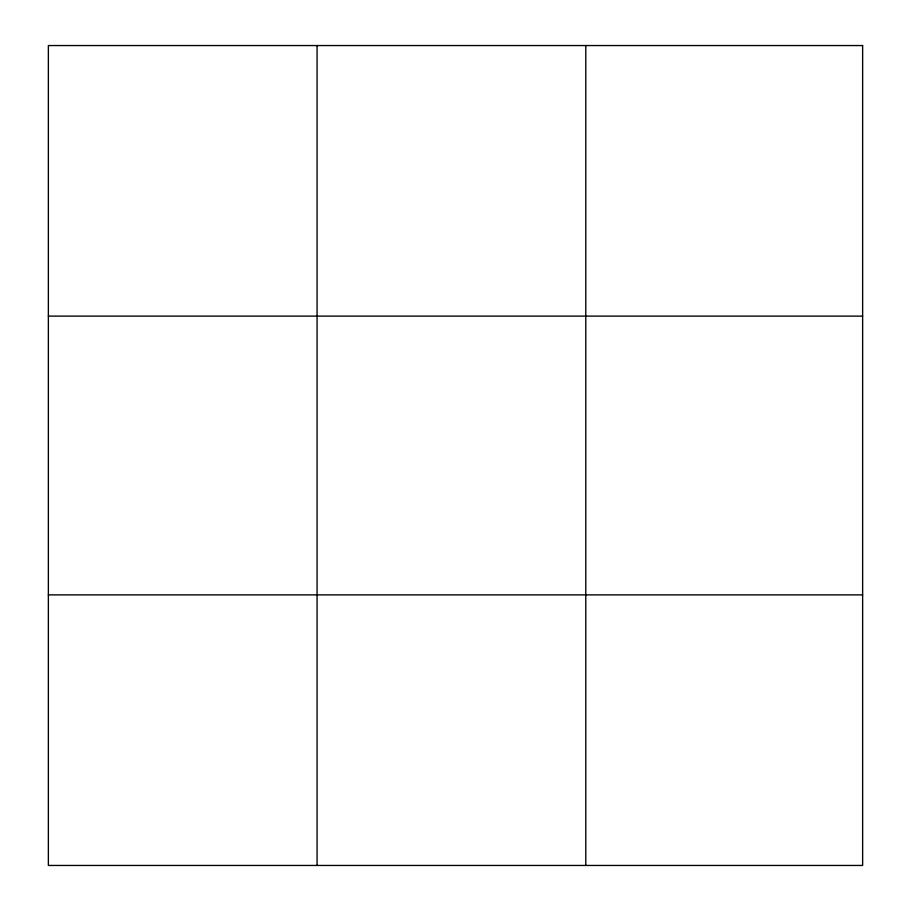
<?xml version="1.0" encoding="UTF-8"?>
<svg xmlns="http://www.w3.org/2000/svg" width="911" height="911" viewBox="0 0 911 911"><rect width="100%" height="100%" fill="white"/><g stroke="black" fill="none" stroke-linecap="round" stroke-linejoin="round"><path stroke-width="1.37" d="M317.074 865.45L317.074 45.55M585.784 865.45L585.784 45.55M48.363 316.117L862.637 316.117M48.363 594.883L862.637 594.883M862.637 45.55L862.637 865.45L48.363 865.45L48.363 45.55L862.637 45.55"/></g></svg>
